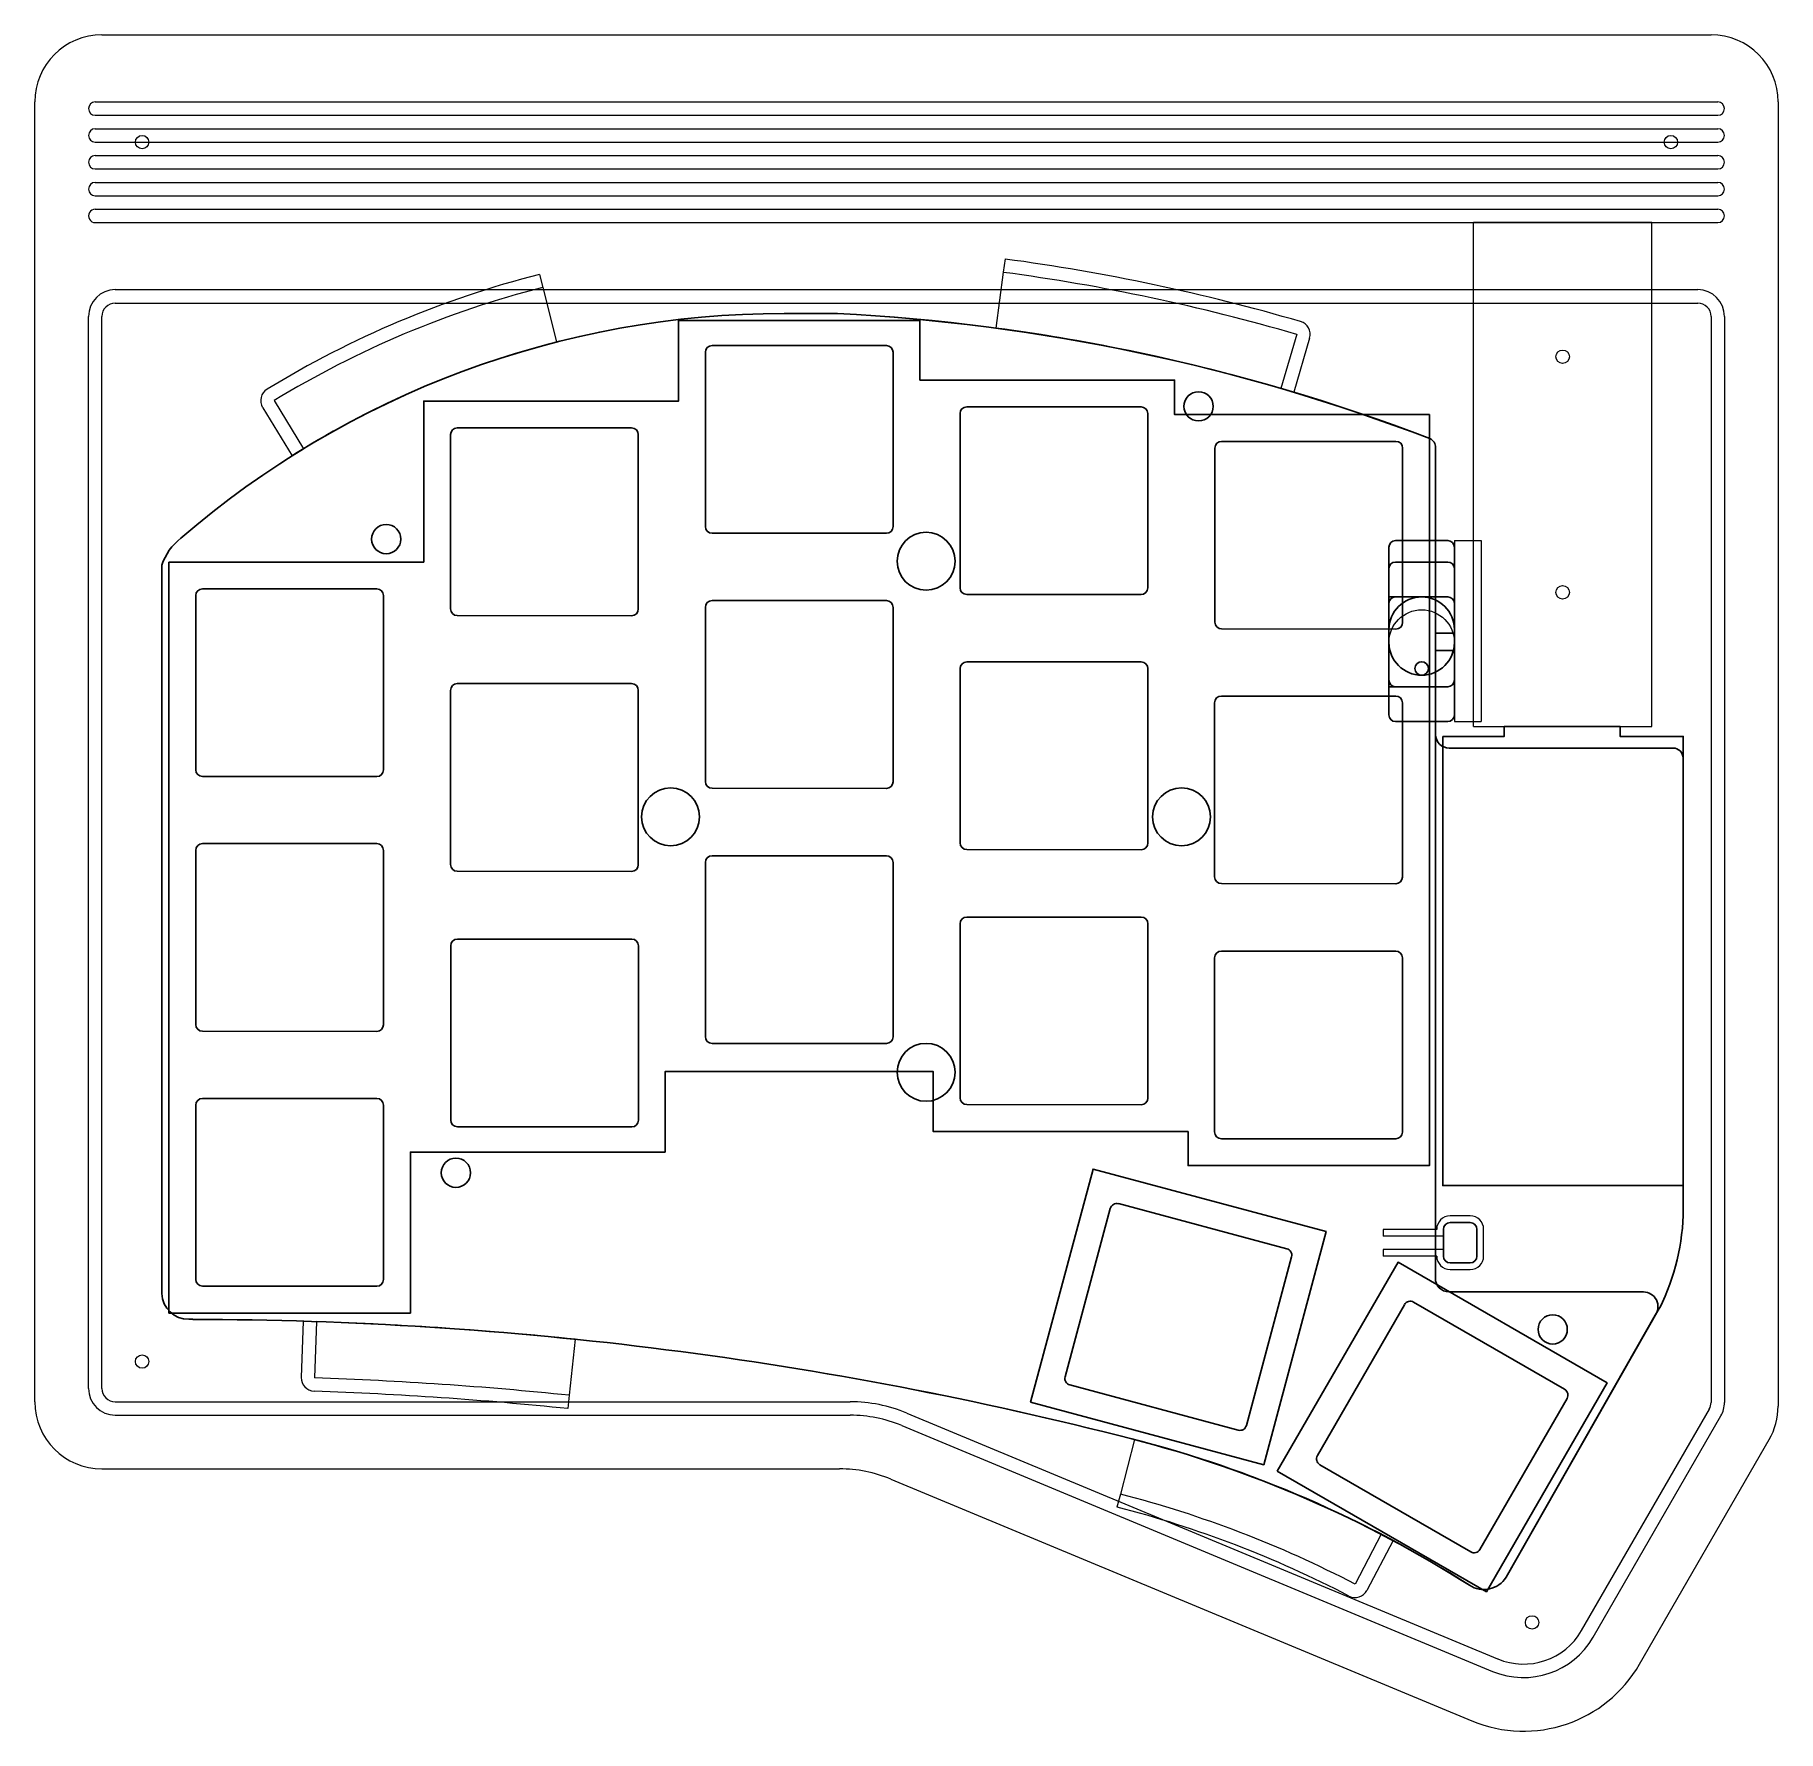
# Model space of a CAD drawing. Header units: millimetres. Extents: x 26 to 156, y -155 to -29.
import ezdxf

# ---------------------------------------------------------------- set-up
doc = ezdxf.new("R2010")
doc.units = ezdxf.units.MM
for name, color, linetype in [('controller_cutout', 7, 'CONTINUOUS'), ('keycaps_outline', 7, 'CONTINUOUS'), ('pcb_outline', 7, 'CONTINUOUS'), ('pwr_body', 7, 'CONTINUOUS'), ('pwr_body_overhang', 7, 'CONTINUOUS'), ('pwr_knob_cutout', 7, 'CONTINUOUS'), ('pwr_lid_cutout', 7, 'CONTINUOUS'), ('pwr_on_label', 7, 'CONTINUOUS'), ('pwr_overhang_cutout', 7, 'CONTINUOUS'), ('reset', 7, 'CONTINUOUS'), ('switches', 7, 'CONTINUOUS'), ('switchplate_outline', 7, 'CONTINUOUS')]:
    doc.layers.add(name, color=color, linetype=linetype)
for name, color, linetype, lineweight in [('decor_lines', 7, 'CONTINUOUS', 0), ('gasket_supports', 7, 'CONTINUOUS', 0), ('gasket_supports_rim', 7, 'CONTINUOUS', 0), ('outer_shape', 7, 'CONTINUOUS', 20), ('outer_shape_decor', 7, 'CONTINUOUS', 0), ('pwr_body_support', 7, 'CONTINUOUS', 0), ('pwr_circ', 7, 'CONTINUOUS', 0), ('reset_cutout', 7, 'CONTINUOUS', 0), ('screw_markers', 7, 'CONTINUOUS', 0), ('usb_plug_cutout', 7, 'CONTINUOUS', 0), ('usb_plug_magnets', 7, 'CONTINUOUS', 0)]:
    doc.layers.add(name, color=color, linetype=linetype, lineweight=lineweight)

msp = doc.modelspace()

# ---------------------------------------------------------------- linework, layer by layer
at = {"layer": 'controller_cutout'}
msp.add_lwpolyline([(131, -81), (135.57, -81), (135.57, -80.26), (144.21, -80.26), (144.21, -81), (148.92, -81), (148.92, -114.5), (130.99, -114.5), (131, -81)], dxfattribs=at)
at = {"layer": 'decor_lines'}
for p, q in [((30.5, -33.69), (151.5, -33.69)), ((30.5, -34.69), (151.5, -34.69)), ((30.5, -35.69), (151.5, -35.69)), ((30.5, -36.69), (151.5, -36.69)), ((30.5, -37.69), (151.5, -37.69)), ((30.5, -38.69), (151.5, -38.69)), ((30.5, -39.69), (151.5, -39.69)), ((30.5, -40.69), (151.5, -40.69)), ((30.5, -41.69), (151.5, -41.69)), ((30.5, -42.69), (151.5, -42.69))]:
    msp.add_line(p, q, dxfattribs=at)
for centre, start, end in [((30.5, -34.19), 90, 270), ((151.5, -34.19), 270, 450), ((30.5, -36.19), 90, 270), ((151.5, -36.19), 270, 450), ((30.5, -38.19), 90, 270), ((151.5, -38.19), 270, 90), ((30.5, -38.19), 269.9999573700866, 269.9999999999992), ((30.5, -40.19), 90, 270), ((151.5, -40.19), 270, 90), ((30.5, -42.19), 89.9999, 270), ((151.5, -42.19), 270, 450)]:
    msp.add_arc(centre, 0.5, start, end, dxfattribs=at)
at = {"layer": 'gasket_supports'}
for p, q in [((98.22, -46.39), (97.66, -50.55)), ((63.87, -47.52), (64.91, -51.59)), ((120.1, -51.02), (118.92, -55.05)), ((43.84, -55.96), (46.03, -59.55)), ((47, -124.63), (46.86, -128.83)), ((66.28, -125.95), (65.85, -130.13)), ((108, -133.44), (106.95, -137.5)), ((126.39, -140.49), (124.45, -144.22))]:
    msp.add_line(p, q, dxfattribs=at)
for centre, radius, start, end in [((78.57, -193.27), 148.18, 73.7241, 82.3776), ((81.87, -118.21), 72.94, 104.2847, 121.4215), ((37.49, -406.35), 277.67, 84.1367, 88.066), ((86.25, -217.61), 82.74, 62.5005, 75.5133)]:
    msp.add_arc(centre, radius, start, end, dxfattribs=at)
at = {"layer": 'gasket_supports', "linetype": 'CONTINUOUS'}
for centre, radius, start, end in [((78.57, -193.27), 143.99, 73.7241, 82.3776), ((81.87, -118.21), 68.74, 104.285, 121.421), ((37.49, -406.35), 281.87, 84.1367, 88.066), ((86.25, -217.61), 86.94, 62.5005, 75.5133)]:
    msp.add_arc(centre, radius, start, end, dxfattribs=at)
at = {"layer": 'gasket_supports_rim'}
for p, q in [((98.35, -45.4), (98.22, -46.39)), ((63.62, -46.55), (63.87, -47.52)), ((120.1, -51.02), (118.92, -55.05)), ((121.06, -51.3), (119.88, -55.33)), ((118.92, -55.05), (119.88, -55.33)), ((42.99, -56.49), (45.18, -60.07)), ((43.84, -55.96), (46.03, -59.55)), ((45.18, -60.07), (46.03, -59.55)), ((46, -124.6), (45.86, -128.8)), ((46, -124.6), (47, -124.63)), ((47, -124.63), (46.86, -128.83)), ((65.85, -130.13), (65.75, -131.12)), ((106.95, -137.5), (106.69, -138.47)), ((126.39, -140.49), (124.45, -144.22)), ((127.28, -140.96), (125.34, -144.68)), ((127.28, -140.96), (126.39, -140.49))]:
    msp.add_line(p, q, dxfattribs=at)
for centre, radius, start, end in [((78.57, -193.27), 149.18, 73.7241, 82.3776), ((81.87, -118.21), 73.94, 104.2847, 121.4215), ((78.57, -193.27), 148.18, 73.7241, 82.3776), ((81.87, -118.21), 72.94, 104.2847, 121.4215), ((120.1, -51.02), 1, 343.7241, 73.7241), ((43.84, -55.96), 1, 121.4215, 211.4215), ((46.86, -128.83), 1, 178.066, 268.066), ((37.49, -406.35), 276.67, 84.1367, 88.066), ((37.49, -406.35), 277.67, 84.1367, 88.066), ((86.25, -217.61), 82.74, 62.5005, 75.5133), ((86.25, -217.61), 81.74, 62.5005, 75.5133), ((124.45, -144.22), 1, 242.5005, 332.5005)]:
    msp.add_arc(centre, radius, start, end, dxfattribs=at)
at = {"layer": 'keycaps_outline'}
for points in [[(36, -68), (54, -68), (55, -68), (55, -56), (74, -56), (74, -50), (92, -50), (92, -54.43), (110.99, -54.43), (110.99, -57), (130, -57), (130, -113), (112, -113), (112, -110.47), (93, -110.47), (93, -106), (73, -106), (73, -112), (54, -112), (54, -124), (36, -124), (36, -68)], [(100.25, -130.65), (117.64, -135.31), (122.29, -117.92), (104.91, -113.27), (100.25, -130.65)], [(118.65, -135.79), (134.24, -144.79), (143.24, -129.21), (127.66, -120.21), (118.65, -135.79)]]:
    msp.add_lwpolyline(points, dxfattribs=at)
at = {"layer": 'outer_shape'}
for p, q in [((31, -28.69), (151, -28.69)), ((26, -130.62), (26, -33.69)), ((156, -33.69), (156, -130.94)), ((145.67, -150.18), (155.33, -133.44)), ((31, -135.62), (86, -135.62)), ((89.84, -136.39), (133.16, -154.41))]:
    msp.add_line(p, q, dxfattribs=at)
for centre, radius, start, end in [((31, -33.69), 5, 90, 180), ((151, -33.69), 5, 0, 90), ((31, -130.62), 5, 180, 270), ((151, -130.94), 5, 329.9993, 0), ((86, -145.62), 10, 67.4106, 90), ((137.01, -145.18), 10, 247.4106, 329.9993)]:
    msp.add_arc(centre, radius, start, end, dxfattribs=at)
at = {"layer": 'outer_shape_decor'}
for p, q in [((32, -47.69), (150, -47.69)), ((32, -48.69), (150, -48.69)), ((30, -129.62), (30, -49.69)), ((31, -129.62), (31, -49.69)), ((151, -49.69), (151, -130.67)), ((152, -49.69), (152, -130.67)), ((32, -130.62), (86.8, -130.62)), ((141.34, -147.68), (150.87, -131.17)), ((32, -131.62), (86.8, -131.62)), ((90.64, -132.39), (134.7, -150.72)), ((91.03, -131.46), (135.08, -149.79)), ((142.2, -148.18), (151.73, -131.67))]:
    msp.add_line(p, q, dxfattribs=at)
for centre, radius, start, end in [((32, -49.69), 2, 90, 180), ((150, -49.69), 2, 0, 90), ((32, -49.69), 1, 90, 180), ((150, -49.69), 1, 0, 90), ((32, -129.62), 2, 180, 270), ((32, -129.62), 1, 180, 270), ((86.8, -141.62), 11, 67.4106, 90), ((150, -130.67), 1, 329.9993, 0), ((150, -130.67), 2, 329.9993, 0), ((86.8, -141.62), 10, 67.4106, 90), ((137.01, -145.18), 6, 247.4106, 329.9993), ((137.01, -145.18), 5, 247.4106, 329.9993)]:
    msp.add_arc(centre, radius, start, end, dxfattribs=at)
at = {"layer": 'pcb_outline'}
for p, q in [((85.84, -49.47), (81.87, -49.47)), ((130.46, -80.87), (130.46, -59.47)), ((35.47, -68.24), (35.46, -122.54)), ((131.46, -81.87), (148.16, -81.87)), ((148.91, -82.62), (148.91, -113.73)), ((148.91, -113.73), (148.92, -116.25)), ((37.77, -124.47), (37.49, -124.47)), ((147.16, -123.61), (135.71, -143.7))]:
    msp.add_line(p, q, dxfattribs=at)
for centre, radius, start, end in [((81.87, -118.21), 68.74, 90, 130.8648), ((78.57, -193.27), 143.98, 69.0583, 87.1028), ((129.71, -59.47), 0.75, 0, 65.1448), ((39.34, -69.47), 4.06, 126.9968, 162.3682), ((131.46, -80.87), 1, -179.999, -90), ((148.16, -82.62), 0.75, 0, 90), ((132.11, -116.12), 16.82, -26.4676, -0.4439), ((37.46, -122.47), 2, -177.9955, -88.9978), ((37.49, -406.35), 281.87, 75.5558, 89.9431), ((86.25, -217.61), 86.94, 57.4853, 75.6481), ((134.05, -142.65), 1.97, -122.9628, -32.3146)]:
    msp.add_arc(centre, radius, start, end, dxfattribs=at)
at = {"layer": 'pwr_body'}
for p, q in [((126.97, -71.1), (126.97, -76.8)), ((127.47, -70.6), (131.36, -70.6)), ((131.86, -71.1), (131.86, -76.8)), ((131.36, -77.3), (127.47, -77.3))]:
    msp.add_line(p, q, dxfattribs=at)
for centre, start, end in [((127.47, -71.1), 90, 180), ((131.36, -71.1), 0, 90), ((127.47, -76.8), 180, 270), ((131.36, -76.8), 270, 0)]:
    msp.add_arc(centre, 0.5, start, end, dxfattribs=at)
at = {"layer": 'pwr_body_overhang'}
for p, q in [((126.97, -68.5), (126.97, -79.4)), ((131.36, -68), (127.47, -68)), ((131.86, -68.5), (131.86, -79.4)), ((127.47, -79.9), (131.36, -79.9))]:
    msp.add_line(p, q, dxfattribs=at)
for centre, start, end in [((127.47, -68.5), 90, 180), ((131.36, -68.5), 0, 90), ((127.47, -79.4), 180, 270), ((131.36, -79.4), 270, 0)]:
    msp.add_arc(centre, 0.5, start, end, dxfattribs=at)
at = {"layer": 'pwr_body_support'}
for p, q in [((131.86, -66.4), (133.86, -66.4)), ((131.86, -66.4), (131.86, -79.9)), ((133.86, -66.4), (133.86, -79.9)), ((131.86, -79.9), (133.86, -79.9))]:
    msp.add_line(p, q, dxfattribs=at)
at = {"layer": 'pwr_circ'}
msp.add_circle((129.42, -74), 2.44, dxfattribs=at)
at = {"layer": 'pwr_knob_cutout'}
for p, q in [((126.97, -77.3), (126.97, -70.6)), ((126.97, -70.6), (130.46, -70.6)), ((130.46, -70.6), (130.46, -73.3)), ((130.46, -73.3), (131.86, -73.3)), ((131.86, -74.6), (131.86, -73.3)), ((130.46, -74.6), (130.46, -77.3)), ((130.46, -74.6), (131.86, -74.6)), ((130.46, -77.3), (126.97, -77.3))]:
    msp.add_line(p, q, dxfattribs=at)
at = {"layer": 'pwr_lid_cutout'}
for p, q in [((126.97, -73.04), (126.97, -74)), ((131.86, -74), (131.86, -73.04))]:
    msp.add_line(p, q, dxfattribs=at)
at = {"layer": 'pwr_lid_cutout', "color": 7, "linetype": 'CONTINUOUS', "lineweight": -3}
for centre, start, end in [((129.42, -73.04), 0, 180), ((129.42, -74), 180, 0)]:
    msp.add_arc(centre, 2.44, start, end, dxfattribs=at)
at = {"layer": 'pwr_on_label'}
for p, q in [((126.97, -76.8), (126.97, -75.8)), ((131.86, -76.8), (131.86, -75.8))]:
    msp.add_line(p, q, dxfattribs=at)
msp.add_circle((129.42, -75.94), 0.5, dxfattribs=at)
at = {"layer": 'pwr_overhang_cutout'}
for p, q in [((126.97, -66.9), (126.97, -79.4)), ((131.36, -66.4), (127.47, -66.4)), ((131.86, -66.9), (131.86, -79.4)), ((127.47, -79.9), (131.36, -79.9))]:
    msp.add_line(p, q, dxfattribs=at)
for centre, start, end in [((127.47, -66.9), 90, 180), ((131.36, -66.9), 0, 90), ((127.47, -79.4), 180, 270), ((131.36, -79.4), 270, 0)]:
    msp.add_arc(centre, 0.5, start, end, dxfattribs=at)
at = {"layer": 'reset'}
for p, q in [((131.04, -117.76), (131.04, -119.76)), ((133.04, -117.26), (131.54, -117.26)), ((133.54, -119.76), (133.54, -117.76)), ((131.54, -120.26), (133.04, -120.26))]:
    msp.add_line(p, q, dxfattribs=at)
for centre, start, end in [((131.54, -117.76), 90, 180), ((133.04, -117.76), 0, 90), ((131.54, -119.76), 180, 270), ((133.04, -119.76), 270, 0)]:
    msp.add_arc(centre, 0.5, start, end, dxfattribs=at)
at = {"layer": 'reset_cutout'}
for p, q in [((133.04, -116.76), (131.54, -116.76)), ((130.54, -117.76), (126.54, -117.76)), ((126.54, -117.76), (126.54, -118.26)), ((131.04, -118.26), (126.54, -118.26)), ((131.04, -117.76), (131.04, -118.26)), ((133.04, -117.26), (131.54, -117.26)), ((133.54, -119.76), (133.54, -117.76)), ((134.04, -119.76), (134.04, -117.76)), ((131.04, -119.26), (126.54, -119.26)), ((126.54, -119.26), (126.54, -119.76)), ((131.04, -119.76), (131.04, -119.26)), ((130.54, -119.76), (126.54, -119.76)), ((131.54, -120.26), (133.04, -120.26)), ((131.54, -120.76), (133.04, -120.76)), ((131.54, -120.76), (133.04, -120.76)), ((131.54, -120.76), (133.04, -120.76)), ((131.54, -120.76), (133.04, -120.76)), ((131.54, -120.76), (133.04, -120.76))]:
    msp.add_line(p, q, dxfattribs=at)
for centre, radius, start, end in [((131.54, -117.76), 1, 90, 180), ((133.04, -117.76), 1, 0, 90), ((131.54, -117.76), 0.5, 90, 180), ((133.04, -117.76), 0.5, 0, 90), ((131.54, -119.76), 1, 180, 270), ((131.54, -119.76), 0.5, 180, 270), ((131.54, -119.76), 0.5, 180, 270), ((131.54, -119.76), 0.5, 180, 270), ((131.54, -119.76), 0.5, 180, 270), ((131.54, -119.76), 0.5, 180, 270), ((133.04, -119.76), 0.5, 270, 0), ((133.04, -119.76), 1, 270, 0)]:
    msp.add_arc(centre, radius, start, end, dxfattribs=at)
at = {"layer": 'screw_markers'}
for centre in [(34, -36.69), (148, -36.69), (34, -127.62), (137.65, -147.07)]:
    msp.add_circle(centre, 0.5, dxfattribs=at)
at = {"layer": 'switches', "linetype": 'CONTINUOUS'}
for p, q in [((76.5, -51.86), (89.5, -51.86)), ((76, -52.36), (76, -65.35)), ((90, -52.36), (90, -65.36)), ((94.99, -56.93), (94.99, -69.92)), ((95.49, -56.43), (108.49, -56.43)), ((108.99, -56.93), (108.99, -69.93)), ((57, -58.5), (57, -71.49)), ((57.5, -58), (70.5, -58)), ((71, -58.5), (71, -71.5)), ((114, -59.5), (114, -72.49)), ((114.5, -59), (127.5, -59)), ((128, -59.5), (128, -72.5)), ((76.5, -65.85), (89.5, -65.86)), ((38.5, -70), (51.5, -70)), ((38, -70.5), (38, -83.49)), ((52, -70.5), (52, -83.5)), ((76, -71.38), (76, -84.37)), ((76.5, -70.88), (89.5, -70.88)), ((90, -71.38), (90, -84.38)), ((95.49, -70.42), (108.49, -70.43)), ((57.5, -71.99), (70.5, -72)), ((114.5, -72.99), (127.5, -73)), ((95, -75.95), (95, -88.94)), ((95.5, -75.45), (108.5, -75.45)), ((109, -75.95), (109, -88.95)), ((57, -77.57), (57, -90.56)), ((57.5, -77.07), (70.5, -77.07)), ((71, -77.57), (71, -90.57)), ((114.48, -77.99), (127.48, -77.99)), ((113.98, -78.49), (113.98, -91.48)), ((127.98, -78.49), (127.98, -91.49)), ((38.5, -83.99), (51.5, -84)), ((76.5, -84.87), (89.5, -84.88)), ((38, -89.5), (38, -102.49)), ((38.5, -89), (51.5, -89)), ((52, -89.5), (52, -102.5)), ((95.5, -89.44), (108.5, -89.45)), ((76, -90.4), (76, -103.39)), ((76.5, -89.9), (89.5, -89.9)), ((90, -90.4), (90, -103.4)), ((57.5, -91.06), (70.5, -91.07)), ((114.48, -91.98), (127.48, -91.99)), ((95.5, -94.47), (108.5, -94.47)), ((57.51, -96.12), (70.51, -96.12)), ((95, -94.97), (95, -107.96)), ((109, -94.97), (109, -107.97)), ((57.01, -96.62), (57.01, -109.61)), ((71.01, -96.62), (71.01, -109.62)), ((114.48, -97.01), (127.48, -97.01)), ((113.98, -97.51), (113.98, -110.5)), ((127.98, -97.51), (127.98, -110.51)), ((38.5, -102.99), (51.5, -103)), ((76.5, -103.89), (89.5, -103.9)), ((38, -108.5), (38, -121.49)), ((38.5, -108), (51.5, -108)), ((52, -108.5), (52, -121.5)), ((95.5, -108.46), (108.5, -108.47)), ((57.51, -110.11), (70.51, -110.12)), ((114.48, -111), (127.48, -111.01)), ((106.19, -116.2), (102.83, -128.75)), ((106.81, -115.84), (119.36, -119.21)), ((119.72, -119.82), (116.35, -132.38)), ((38.5, -121.99), (51.5, -122)), ((128.14, -123.38), (121.64, -134.62)), ((128.82, -123.19), (140.08, -129.69)), ((103.18, -129.36), (115.74, -132.73)), ((140.26, -130.38), (133.76, -141.63)), ((121.83, -135.31), (133.08, -141.82))]:
    msp.add_line(p, q, dxfattribs=at)
at = {"layer": 'switches'}
for centre, radius in [((112.78, -56.39), 1.09), ((52.2, -66.29), 1.09), ((92.46, -67.94), 2.16), ((73.41, -87), 2.16), ((111.51, -87), 2.16), ((92.46, -106.05), 2.16), ((57.4, -113.54), 1.09), ((139.19, -125.22), 1.09)]:
    msp.add_circle(centre, radius, dxfattribs=at)
for centre, start, end in [((76.5, -52.36), 90.0001, 180), ((89.5, -52.36), 0.0001, 89.9999), ((95.49, -56.93), 90.0001, 180), ((108.49, -56.93), 0.0001, 89.9999), ((57.5, -58.5), 90.0001, 180), ((70.5, -58.5), 0.0001, 89.9999), ((114.5, -59.5), 90.0001, 180), ((127.5, -59.5), 0.0001, 89.9999), ((76.5, -65.35), 180, 269.9999), ((89.5, -65.36), 270.0001, 359.9999), ((38.5, -70.5), 90.0001, 180), ((51.5, -70.5), 0.0001, 89.9999), ((95.49, -69.92), 180, 269.9999), ((108.49, -69.93), 270.0001, 359.9999), ((57.5, -71.49), 180, 269.9999), ((76.5, -71.38), 90.0001, 180), ((89.5, -71.38), 0.0001, 89.9999), ((70.5, -71.5), 270.0001, 359.9999), ((114.5, -72.49), 180, 269.9999), ((127.5, -72.5), 270.0001, 359.9999), ((95.5, -75.95), 90.0001, 180), ((108.5, -75.95), 0.0001, 89.9999), ((57.5, -77.57), 90.0001, 180), ((70.5, -77.57), 0.0001, 89.9999), ((114.48, -78.49), 90.0001, 180), ((127.48, -78.49), 0.0001, 89.9999), ((38.5, -83.49), 180, 269.9999), ((51.5, -83.5), 270.0001, 359.9999), ((76.5, -84.37), 180, 269.9999), ((89.5, -84.38), 270.0001, 359.9999), ((38.5, -89.5), 90.0001, 180), ((51.5, -89.5), 0.0001, 89.9999), ((95.5, -88.94), 180, 269.9999), ((108.5, -88.95), 270.0001, 359.9999), ((57.5, -90.56), 180, 269.9999), ((70.5, -90.57), 270.0001, 359.9999), ((76.5, -90.4), 90.0001, 180), ((89.5, -90.4), 0.0001, 89.9999), ((114.48, -91.48), 180, 269.9999), ((127.48, -91.49), 270.0001, 359.9999), ((95.5, -94.97), 90.0001, 180), ((108.5, -94.97), 0.0001, 89.9999), ((57.51, -96.62), 90.0001, 180), ((70.51, -96.62), 0.0001, 89.9999), ((114.48, -97.51), 90.0001, 180), ((127.48, -97.51), 0.0001, 89.9999), ((38.5, -102.49), 180, 269.9999), ((51.5, -102.5), 270.0001, 359.9999), ((76.5, -103.39), 180, 269.9999), ((89.5, -103.4), 270.0001, 359.9999), ((38.5, -108.5), 90.0001, 180), ((51.5, -108.5), 0.0001, 89.9999), ((95.5, -107.96), 180, 269.9999), ((108.5, -107.97), 270.0001, 359.9999), ((57.51, -109.61), 180, 269.9999), ((70.51, -109.62), 270.0001, 359.9999), ((114.48, -110.5), 180, 269.9999), ((127.48, -110.51), 270.0001, 359.9999), ((106.68, -116.33), 75.0002, 165), ((119.23, -119.69), 345.0002, 74.9999), ((38.5, -121.49), 180, 269.9999), ((51.5, -121.5), 270.0001, 359.9999), ((128.57, -123.62), 60.0001, 150), ((103.31, -128.88), 165, 255), ((139.83, -130.12), 330.0001, 59.9999), ((115.87, -132.25), 255, 344.9999), ((122.08, -134.88), 150, 240), ((133.33, -141.38), 240, 329.9999)]:
    msp.add_arc(centre, 0.5, start, end, dxfattribs=at)
at = {"layer": 'switchplate_outline', "linetype": 'CONTINUOUS'}
for p, q in [((85.84, -49.46), (81.87, -49.47)), ((130.46, -80.87), (130.46, -59.47)), ((35.47, -68.24), (35.46, -122.54)), ((130.46, -80.87), (130.44, -121.41)), ((131.44, -122.41), (145.95, -122.43)), ((37.77, -124.47), (37.49, -124.47)), ((146.84, -124.16), (135.71, -143.7))]:
    msp.add_line(p, q, dxfattribs=at)
at = {"layer": 'switchplate_outline'}
for centre, radius, start, end in [((81.87, -118.21), 68.74, 90, 130.865), ((78.55, -193.31), 144.03, 69.0583, 87.0977), ((129.71, -59.47), 0.75, 359.9999, 65.1448), ((39.34, -69.47), 4.06, 126.997, 162.368), ((131.44, -121.41), 1, 180, 270.0001), ((37.46, -122.47), 2, 182.005, 271.0021), ((145.95, -123.52), 1.09, 324.4624, 89.9999), ((37.49, -406.41), 281.93, 75.5588, 89.9431), ((86.23, -217.64), 86.97, 57.4853, 75.6404), ((134.05, -142.65), 1.97, 237.037, 327.6854)]:
    msp.add_arc(centre, radius, start, end, dxfattribs=at)
at = {"layer": 'usb_plug_cutout'}
for p, q in [((133.28, -80.26), (133.28, -42.69)), ((146.57, -42.69), (133.28, -42.69)), ((146.57, -80.26), (146.57, -42.69)), ((133.28, -80.26), (146.57, -80.26))]:
    msp.add_line(p, q, dxfattribs=at)
at = {"layer": 'usb_plug_magnets'}
for centre in [(139.93, -52.69), (139.93, -70.26)]:
    msp.add_circle(centre, 0.5, dxfattribs=at)

doc.saveas('drawing.dxf')
